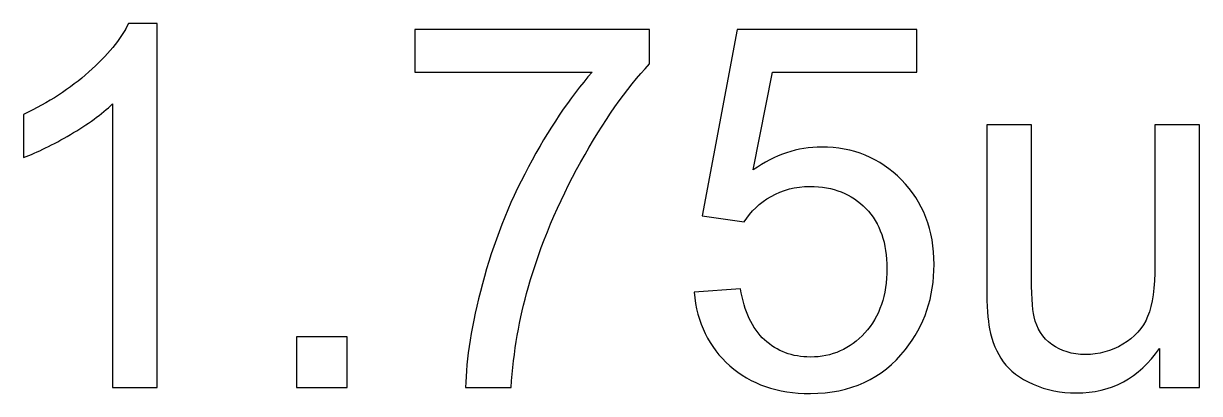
# Model space of a CAD drawing. Header units: millimetres. Extents: x -489 to 489, y -241 to 468.
# Drawn here: x 26.28 to 55.78, y 393.04 to 402.33 of the extents above; entities that cross this region are included whole.
import ezdxf

# ---------------------------------------------------------------- set-up
doc = ezdxf.new("R2010")
doc.units = ezdxf.units.MM
doc.header["$MEASUREMENT"] = 0
doc.layers.add('Layer 1', color=7, linetype='Continuous')

msp = doc.modelspace()

# ---------------------------------------------------------------- linework, layer by layer
at = {"layer": 'Layer 1', "color": 250}
for points, knots in [([(29.6366, 393.1943), (29.6366, 393.1943), (28.519, 393.1943), (28.519, 393.1943), (28.519, 393.1943), (28.519, 393.1943), (28.519, 400.3105), (28.519, 400.3105), (28.519, 400.3105), (28.2502, 400.0523), (27.8967, 399.7962), (27.4607, 399.5401), (27.4607, 399.5401), (27.0246, 399.284), (26.6309, 399.0913), (26.2838, 398.9643), (26.2838, 398.9643), (26.2838, 398.9643), (26.2838, 400.0438), (26.2838, 400.0438), (26.2838, 400.0438), (26.9082, 400.3359), (27.4543, 400.6915), (27.9221, 401.1106), (27.9221, 401.1106), (28.3899, 401.5276), (28.7222, 401.9319), (28.9169, 402.3256), (28.9169, 402.3256), (28.9169, 402.3256), (29.6366, 402.3256), (29.6366, 402.3256), (29.6366, 402.3256), (29.6366, 402.3256), (29.6366, 393.1943), (29.6366, 393.1943)], [0, 0, 0, 0, 0.1, 0.1, 0.1, 0.1, 0.2, 0.2, 0.2, 0.2, 0.3, 0.3, 0.3, 0.3, 0.4, 0.4, 0.4, 0.4, 0.5, 0.5, 0.5, 0.5, 0.6, 0.6, 0.6, 0.6, 0.7, 0.7, 0.7, 0.7, 0.8, 0.8, 0.8, 0.8, 1, 1, 1, 1]), ([(36.1009, 401.1064), (36.1009, 401.1064), (36.1009, 402.1732), (36.1009, 402.1732), (36.1009, 402.1732), (36.1009, 402.1732), (41.981, 402.1732), (41.981, 402.1732), (41.981, 402.1732), (41.981, 402.1732), (41.981, 401.3096), (41.981, 401.3096), (41.981, 401.3096), (41.4032, 400.6937), (40.8274, 399.8745), (40.2602, 398.8522), (40.2602, 398.8522), (39.6908, 397.8298), (39.2526, 396.7778), (38.9415, 395.6962), (38.9415, 395.6962), (38.7192, 394.9363), (38.5753, 394.1002), (38.5139, 393.1943), (38.5139, 393.1943), (38.5139, 393.1943), (37.3709, 393.1943), (37.3709, 393.1943), (37.3709, 393.1943), (37.3836, 393.9097), (37.5233, 394.7755), (37.7921, 395.7893), (37.7921, 395.7893), (38.0609, 396.8053), (38.4441, 397.7832), (38.9457, 398.7252), (38.9457, 398.7252), (39.4474, 399.6671), (39.9808, 400.4608), (40.5459, 401.1064), (40.5459, 401.1064), (40.5459, 401.1064), (36.1009, 401.1064), (36.1009, 401.1064)], [0, 0, 0, 0, 0.0833333, 0.0833333, 0.0833333, 0.0833333, 0.1666667, 0.1666667, 0.1666667, 0.1666667, 0.25, 0.25, 0.25, 0.25, 0.3333333, 0.3333333, 0.3333333, 0.3333333, 0.4166667, 0.4166667, 0.4166667, 0.4166667, 0.5, 0.5, 0.5, 0.5, 0.5833333, 0.5833333, 0.5833333, 0.5833333, 0.6666667, 0.6666667, 0.6666667, 0.6666667, 0.75, 0.75, 0.75, 0.75, 0.8333333, 0.8333333, 0.8333333, 0.8333333, 1, 1, 1, 1]), ([(43.1007, 395.5819), (43.1007, 395.5819), (44.2691, 395.6708), (44.2691, 395.6708), (44.2691, 395.6708), (44.3559, 395.1014), (44.557, 394.6739), (44.8702, 394.386), (44.8702, 394.386), (45.1835, 394.1002), (45.5666, 393.9563), (46.0175, 393.9563), (46.0175, 393.9563), (46.5615, 393.9563), (47.0165, 394.1595), (47.387, 394.5638), (47.387, 394.5638), (47.7553, 394.9702), (47.9394, 395.5078), (47.9394, 396.1767), (47.9394, 396.1767), (47.9394, 396.8138), (47.7637, 397.3155), (47.4102, 397.6838), (47.4102, 397.6838), (47.0568, 398.0521), (46.589, 398.2362), (46.0069, 398.2362), (46.0069, 398.2362), (45.6449, 398.2362), (45.3211, 398.1537), (45.0332, 397.9886), (45.0332, 397.9886), (44.7475, 397.8235), (44.5231, 397.6097), (44.358, 397.3472), (44.358, 397.3472), (44.358, 397.3472), (43.3039, 397.4996), (43.3039, 397.4996), (43.3039, 397.4996), (43.3039, 397.4996), (44.1802, 402.1732), (44.1802, 402.1732), (44.1802, 402.1732), (44.1802, 402.1732), (48.6887, 402.1732), (48.6887, 402.1732), (48.6887, 402.1732), (48.6887, 402.1732), (48.6887, 401.1064), (48.6887, 401.1064), (48.6887, 401.1064), (48.6887, 401.1064), (45.0713, 401.1064), (45.0713, 401.1064), (45.0713, 401.1064), (45.0713, 401.1064), (44.5866, 398.6532), (44.5866, 398.6532), (44.5866, 398.6532), (45.1306, 399.0363), (45.7021, 399.2268), (46.299, 399.2268), (46.299, 399.2268), (47.0906, 399.2268), (47.7595, 398.9516), (48.3035, 398.4013), (48.3035, 398.4013), (48.8475, 397.851), (49.1205, 397.144), (49.1205, 396.2804), (49.1205, 396.2804), (49.1205, 395.457), (48.8813, 394.7458), (48.403, 394.1468), (48.403, 394.1468), (47.8209, 393.4102), (47.025, 393.0419), (46.0175, 393.0419), (46.0175, 393.0419), (45.192, 393.0419), (44.5189, 393.2747), (43.9961, 393.7383), (43.9961, 393.7383), (43.4732, 394.2018), (43.1748, 394.8157), (43.1007, 395.5819)], [0, 0, 0, 0, 0.0434783, 0.0434783, 0.0434783, 0.0434783, 0.0869565, 0.0869565, 0.0869565, 0.0869565, 0.1304348, 0.1304348, 0.1304348, 0.1304348, 0.173913, 0.173913, 0.173913, 0.173913, 0.2173913, 0.2173913, 0.2173913, 0.2173913, 0.2608696, 0.2608696, 0.2608696, 0.2608696, 0.3043478, 0.3043478, 0.3043478, 0.3043478, 0.3478261, 0.3478261, 0.3478261, 0.3478261, 0.3913043, 0.3913043, 0.3913043, 0.3913043, 0.4347826, 0.4347826, 0.4347826, 0.4347826, 0.4782609, 0.4782609, 0.4782609, 0.4782609, 0.5217391, 0.5217391, 0.5217391, 0.5217391, 0.5652174, 0.5652174, 0.5652174, 0.5652174, 0.6086957, 0.6086957, 0.6086957, 0.6086957, 0.6521739, 0.6521739, 0.6521739, 0.6521739, 0.6956522, 0.6956522, 0.6956522, 0.6956522, 0.7391304, 0.7391304, 0.7391304, 0.7391304, 0.7826087, 0.7826087, 0.7826087, 0.7826087, 0.826087, 0.826087, 0.826087, 0.826087, 0.8695652, 0.8695652, 0.8695652, 0.8695652, 0.9130435, 0.9130435, 0.9130435, 0.9130435, 1, 1, 1, 1]), ([(54.7741, 393.1943), (54.7741, 393.1943), (54.7741, 394.1743), (54.7741, 394.1743), (54.7741, 394.1743), (54.2619, 393.4271), (53.5676, 393.0546), (52.6892, 393.0546), (52.6892, 393.0546), (52.3018, 393.0546), (51.9399, 393.1287), (51.6033, 393.2769), (51.6033, 393.2769), (51.2668, 393.4271), (51.017, 393.6134), (50.854, 393.8378), (50.854, 393.8378), (50.6911, 394.0643), (50.5768, 394.3394), (50.5111, 394.6654), (50.5111, 394.6654), (50.4667, 394.8855), (50.4434, 395.2327), (50.4434, 395.7068), (50.4434, 395.7068), (50.4434, 395.7068), (50.4434, 399.7856), (50.4434, 399.7856), (50.4434, 399.7856), (50.4434, 399.7856), (51.561, 399.7856), (51.561, 399.7856), (51.561, 399.7856), (51.561, 399.7856), (51.561, 396.1386), (51.561, 396.1386), (51.561, 396.1386), (51.561, 395.5565), (51.5843, 395.1628), (51.6287, 394.9617), (51.6287, 394.9617), (51.6986, 394.6675), (51.8468, 394.4389), (52.0754, 394.2717), (52.0754, 394.2717), (52.3018, 394.1045), (52.5812, 394.0198), (52.9157, 394.0198), (52.9157, 394.0198), (53.2501, 394.0198), (53.5634, 394.1045), (53.8555, 394.2759), (53.8555, 394.2759), (54.1476, 394.4474), (54.355, 394.6823), (54.4778, 394.9765), (54.4778, 394.9765), (54.5984, 395.2708), (54.6598, 395.7004), (54.6598, 396.2614), (54.6598, 396.2614), (54.6598, 396.2614), (54.6598, 399.7856), (54.6598, 399.7856), (54.6598, 399.7856), (54.6598, 399.7856), (55.7774, 399.7856), (55.7774, 399.7856), (55.7774, 399.7856), (55.7774, 399.7856), (55.7774, 393.1943), (55.7774, 393.1943), (55.7774, 393.1943), (55.7774, 393.1943), (54.7741, 393.1943), (54.7741, 393.1943)], [0, 0, 0, 0, 0.05, 0.05, 0.05, 0.05, 0.1, 0.1, 0.1, 0.1, 0.15, 0.15, 0.15, 0.15, 0.2, 0.2, 0.2, 0.2, 0.25, 0.25, 0.25, 0.25, 0.3, 0.3, 0.3, 0.3, 0.35, 0.35, 0.35, 0.35, 0.4, 0.4, 0.4, 0.4, 0.45, 0.45, 0.45, 0.45, 0.5, 0.5, 0.5, 0.5, 0.55, 0.55, 0.55, 0.55, 0.6, 0.6, 0.6, 0.6, 0.65, 0.65, 0.65, 0.65, 0.7, 0.7, 0.7, 0.7, 0.75, 0.75, 0.75, 0.75, 0.8, 0.8, 0.8, 0.8, 0.85, 0.85, 0.85, 0.85, 0.9, 0.9, 0.9, 0.9, 1, 1, 1, 1]), ([(33.1312, 393.1943), (33.1312, 393.1943), (33.1312, 394.4643), (33.1312, 394.4643), (33.1312, 394.4643), (33.1312, 394.4643), (34.4012, 394.4643), (34.4012, 394.4643), (34.4012, 394.4643), (34.4012, 394.4643), (34.4012, 393.1943), (34.4012, 393.1943), (34.4012, 393.1943), (34.4012, 393.1943), (33.1312, 393.1943), (33.1312, 393.1943)], [0, 0, 0, 0, 0.2, 0.2, 0.2, 0.2, 0.4, 0.4, 0.4, 0.4, 0.6, 0.6, 0.6, 0.6, 1, 1, 1, 1])]:
    msp.add_open_spline(points, degree=3, knots=knots, dxfattribs=at)
at = {"layer": 'Layer 1', "color": 250, "lineweight": 9}
for points, knots in [([(29.6366, 393.1943), (29.6366, 393.1943), (28.519, 393.1943), (28.519, 393.1943), (28.519, 393.1943), (28.519, 393.1943), (28.519, 400.3105), (28.519, 400.3105), (28.519, 400.3105), (28.2502, 400.0523), (27.8967, 399.7962), (27.4607, 399.5401), (27.4607, 399.5401), (27.0246, 399.284), (26.6309, 399.0913), (26.2838, 398.9643), (26.2838, 398.9643), (26.2838, 398.9643), (26.2838, 400.0438), (26.2838, 400.0438), (26.2838, 400.0438), (26.9082, 400.3359), (27.4543, 400.6915), (27.9221, 401.1106), (27.9221, 401.1106), (28.3899, 401.5276), (28.7222, 401.9319), (28.9169, 402.3256), (28.9169, 402.3256), (28.9169, 402.3256), (29.6366, 402.3256), (29.6366, 402.3256), (29.6366, 402.3256), (29.6366, 402.3256), (29.6366, 393.1943), (29.6366, 393.1943)], [0, 0, 0, 0, 0.1, 0.1, 0.1, 0.1, 0.2, 0.2, 0.2, 0.2, 0.3, 0.3, 0.3, 0.3, 0.4, 0.4, 0.4, 0.4, 0.5, 0.5, 0.5, 0.5, 0.6, 0.6, 0.6, 0.6, 0.7, 0.7, 0.7, 0.7, 0.8, 0.8, 0.8, 0.8, 1, 1, 1, 1]), ([(36.1009, 401.1064), (36.1009, 401.1064), (36.1009, 402.1732), (36.1009, 402.1732), (36.1009, 402.1732), (36.1009, 402.1732), (41.981, 402.1732), (41.981, 402.1732), (41.981, 402.1732), (41.981, 402.1732), (41.981, 401.3096), (41.981, 401.3096), (41.981, 401.3096), (41.4032, 400.6937), (40.8274, 399.8745), (40.2602, 398.8522), (40.2602, 398.8522), (39.6908, 397.8298), (39.2526, 396.7778), (38.9415, 395.6962), (38.9415, 395.6962), (38.7192, 394.9363), (38.5753, 394.1002), (38.5139, 393.1943), (38.5139, 393.1943), (38.5139, 393.1943), (37.3709, 393.1943), (37.3709, 393.1943), (37.3709, 393.1943), (37.3836, 393.9097), (37.5233, 394.7755), (37.7921, 395.7893), (37.7921, 395.7893), (38.0609, 396.8053), (38.4441, 397.7832), (38.9457, 398.7252), (38.9457, 398.7252), (39.4474, 399.6671), (39.9808, 400.4608), (40.5459, 401.1064), (40.5459, 401.1064), (40.5459, 401.1064), (36.1009, 401.1064), (36.1009, 401.1064)], [0, 0, 0, 0, 0.0833333, 0.0833333, 0.0833333, 0.0833333, 0.1666667, 0.1666667, 0.1666667, 0.1666667, 0.25, 0.25, 0.25, 0.25, 0.3333333, 0.3333333, 0.3333333, 0.3333333, 0.4166667, 0.4166667, 0.4166667, 0.4166667, 0.5, 0.5, 0.5, 0.5, 0.5833333, 0.5833333, 0.5833333, 0.5833333, 0.6666667, 0.6666667, 0.6666667, 0.6666667, 0.75, 0.75, 0.75, 0.75, 0.8333333, 0.8333333, 0.8333333, 0.8333333, 1, 1, 1, 1]), ([(43.1007, 395.5819), (43.1007, 395.5819), (44.2691, 395.6708), (44.2691, 395.6708), (44.2691, 395.6708), (44.3559, 395.1014), (44.557, 394.6739), (44.8702, 394.386), (44.8702, 394.386), (45.1835, 394.1002), (45.5666, 393.9563), (46.0175, 393.9563), (46.0175, 393.9563), (46.5615, 393.9563), (47.0165, 394.1595), (47.387, 394.5638), (47.387, 394.5638), (47.7553, 394.9702), (47.9394, 395.5078), (47.9394, 396.1767), (47.9394, 396.1767), (47.9394, 396.8138), (47.7637, 397.3155), (47.4102, 397.6838), (47.4102, 397.6838), (47.0568, 398.0521), (46.589, 398.2362), (46.0069, 398.2362), (46.0069, 398.2362), (45.6449, 398.2362), (45.3211, 398.1537), (45.0332, 397.9886), (45.0332, 397.9886), (44.7475, 397.8235), (44.5231, 397.6097), (44.358, 397.3472), (44.358, 397.3472), (44.358, 397.3472), (43.3039, 397.4996), (43.3039, 397.4996), (43.3039, 397.4996), (43.3039, 397.4996), (44.1802, 402.1732), (44.1802, 402.1732), (44.1802, 402.1732), (44.1802, 402.1732), (48.6887, 402.1732), (48.6887, 402.1732), (48.6887, 402.1732), (48.6887, 402.1732), (48.6887, 401.1064), (48.6887, 401.1064), (48.6887, 401.1064), (48.6887, 401.1064), (45.0713, 401.1064), (45.0713, 401.1064), (45.0713, 401.1064), (45.0713, 401.1064), (44.5866, 398.6532), (44.5866, 398.6532), (44.5866, 398.6532), (45.1306, 399.0363), (45.7021, 399.2268), (46.299, 399.2268), (46.299, 399.2268), (47.0906, 399.2268), (47.7595, 398.9516), (48.3035, 398.4013), (48.3035, 398.4013), (48.8475, 397.851), (49.1205, 397.144), (49.1205, 396.2804), (49.1205, 396.2804), (49.1205, 395.457), (48.8813, 394.7458), (48.403, 394.1468), (48.403, 394.1468), (47.8209, 393.4102), (47.025, 393.0419), (46.0175, 393.0419), (46.0175, 393.0419), (45.192, 393.0419), (44.5189, 393.2747), (43.9961, 393.7383), (43.9961, 393.7383), (43.4732, 394.2018), (43.1748, 394.8157), (43.1007, 395.5819)], [0, 0, 0, 0, 0.0434783, 0.0434783, 0.0434783, 0.0434783, 0.0869565, 0.0869565, 0.0869565, 0.0869565, 0.1304348, 0.1304348, 0.1304348, 0.1304348, 0.173913, 0.173913, 0.173913, 0.173913, 0.2173913, 0.2173913, 0.2173913, 0.2173913, 0.2608696, 0.2608696, 0.2608696, 0.2608696, 0.3043478, 0.3043478, 0.3043478, 0.3043478, 0.3478261, 0.3478261, 0.3478261, 0.3478261, 0.3913043, 0.3913043, 0.3913043, 0.3913043, 0.4347826, 0.4347826, 0.4347826, 0.4347826, 0.4782609, 0.4782609, 0.4782609, 0.4782609, 0.5217391, 0.5217391, 0.5217391, 0.5217391, 0.5652174, 0.5652174, 0.5652174, 0.5652174, 0.6086957, 0.6086957, 0.6086957, 0.6086957, 0.6521739, 0.6521739, 0.6521739, 0.6521739, 0.6956522, 0.6956522, 0.6956522, 0.6956522, 0.7391304, 0.7391304, 0.7391304, 0.7391304, 0.7826087, 0.7826087, 0.7826087, 0.7826087, 0.826087, 0.826087, 0.826087, 0.826087, 0.8695652, 0.8695652, 0.8695652, 0.8695652, 0.9130435, 0.9130435, 0.9130435, 0.9130435, 1, 1, 1, 1]), ([(54.7741, 393.1943), (54.7741, 393.1943), (54.7741, 394.1743), (54.7741, 394.1743), (54.7741, 394.1743), (54.2619, 393.4271), (53.5676, 393.0546), (52.6892, 393.0546), (52.6892, 393.0546), (52.3018, 393.0546), (51.9399, 393.1287), (51.6033, 393.2769), (51.6033, 393.2769), (51.2668, 393.4271), (51.017, 393.6134), (50.854, 393.8378), (50.854, 393.8378), (50.6911, 394.0643), (50.5768, 394.3394), (50.5111, 394.6654), (50.5111, 394.6654), (50.4667, 394.8855), (50.4434, 395.2327), (50.4434, 395.7068), (50.4434, 395.7068), (50.4434, 395.7068), (50.4434, 399.7856), (50.4434, 399.7856), (50.4434, 399.7856), (50.4434, 399.7856), (51.561, 399.7856), (51.561, 399.7856), (51.561, 399.7856), (51.561, 399.7856), (51.561, 396.1386), (51.561, 396.1386), (51.561, 396.1386), (51.561, 395.5565), (51.5843, 395.1628), (51.6287, 394.9617), (51.6287, 394.9617), (51.6986, 394.6675), (51.8468, 394.4389), (52.0754, 394.2717), (52.0754, 394.2717), (52.3018, 394.1045), (52.5812, 394.0198), (52.9157, 394.0198), (52.9157, 394.0198), (53.2501, 394.0198), (53.5634, 394.1045), (53.8555, 394.2759), (53.8555, 394.2759), (54.1476, 394.4474), (54.355, 394.6823), (54.4778, 394.9765), (54.4778, 394.9765), (54.5984, 395.2708), (54.6598, 395.7004), (54.6598, 396.2614), (54.6598, 396.2614), (54.6598, 396.2614), (54.6598, 399.7856), (54.6598, 399.7856), (54.6598, 399.7856), (54.6598, 399.7856), (55.7774, 399.7856), (55.7774, 399.7856), (55.7774, 399.7856), (55.7774, 399.7856), (55.7774, 393.1943), (55.7774, 393.1943), (55.7774, 393.1943), (55.7774, 393.1943), (54.7741, 393.1943), (54.7741, 393.1943)], [0, 0, 0, 0, 0.05, 0.05, 0.05, 0.05, 0.1, 0.1, 0.1, 0.1, 0.15, 0.15, 0.15, 0.15, 0.2, 0.2, 0.2, 0.2, 0.25, 0.25, 0.25, 0.25, 0.3, 0.3, 0.3, 0.3, 0.35, 0.35, 0.35, 0.35, 0.4, 0.4, 0.4, 0.4, 0.45, 0.45, 0.45, 0.45, 0.5, 0.5, 0.5, 0.5, 0.55, 0.55, 0.55, 0.55, 0.6, 0.6, 0.6, 0.6, 0.65, 0.65, 0.65, 0.65, 0.7, 0.7, 0.7, 0.7, 0.75, 0.75, 0.75, 0.75, 0.8, 0.8, 0.8, 0.8, 0.85, 0.85, 0.85, 0.85, 0.9, 0.9, 0.9, 0.9, 1, 1, 1, 1]), ([(33.1312, 393.1943), (33.1312, 393.1943), (33.1312, 394.4643), (33.1312, 394.4643), (33.1312, 394.4643), (33.1312, 394.4643), (34.4012, 394.4643), (34.4012, 394.4643), (34.4012, 394.4643), (34.4012, 394.4643), (34.4012, 393.1943), (34.4012, 393.1943), (34.4012, 393.1943), (34.4012, 393.1943), (33.1312, 393.1943), (33.1312, 393.1943)], [0, 0, 0, 0, 0.2, 0.2, 0.2, 0.2, 0.4, 0.4, 0.4, 0.4, 0.6, 0.6, 0.6, 0.6, 1, 1, 1, 1])]:
    msp.add_open_spline(points, degree=3, knots=knots, dxfattribs=at)

doc.saveas('drawing.dxf')
